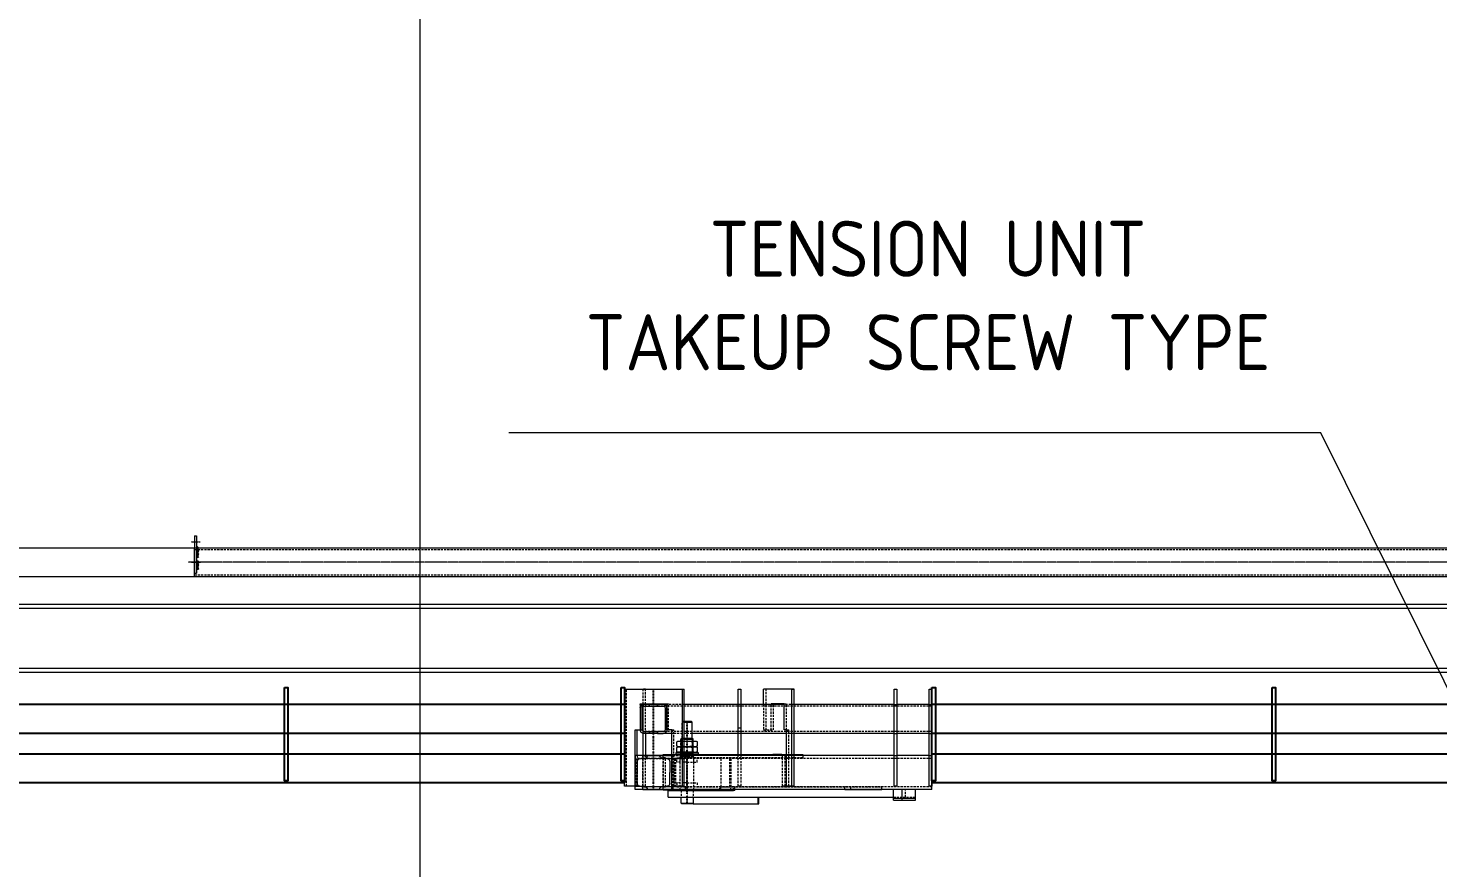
# Model space of a CAD drawing. Header units: inches. Extents: x 702888 to 852715, y 9845 to 271320.
# Drawn here: x 739677 to 743822, y 92743 to 95213 of the extents above; entities that cross this region are included whole.
import ezdxf

# ---------------------------------------------------------------- set-up
doc = ezdxf.new("R2010")
doc.units = ezdxf.units.IN
doc.header["$MEASUREMENT"] = 0
doc.header["$PDMODE"] = 34
for name, pattern in [('CENTER2', [1.125, 0.75, -0.125, 0.125, -0.125]), ('DASHDOT', [1, 0.5, -0.25, 0, -0.25]), ('GESTRICHELT2', [9.525, 6.35, -3.175]), ('MITTE2', [725.805, 483.87, -80.645, 80.645, -80.645]), ('VERDECKT', [9.525, 6.35, -3.175])]:
    doc.linetypes.add(name, pattern=pattern)
doc.layers.get('0').update_dxf_attribs({"lineweight": 5})
doc.layers.get('Defpoints').update_dxf_attribs({"lineweight": 5})
for name, color, linetype in [('ACHSEN', 1, 'DASHDOT'), ('Conveyor_PF 1', 30, 'Continuous'), ('DÜNN', 1, 'Continuous'), ('MOTOR', 140, 'GESTRICHELT2')]:
    doc.layers.add(name, color=color, linetype=linetype)
for name, color, linetype, lineweight in [('CENTRE LINE', 1, 'CENTER2', 15), ('chain', 2, 'Continuous', 5), ('MITTE', 1, 'MITTE2', 0), ('UNSICHTBAR', 1, 'GESTRICHELT2', 0), ('VERBINDUNGSELEMENTE', 5, 'Continuous', 0), ('VOLLINIE', 7, 'Continuous', 0)]:
    doc.layers.add(name, color=color, linetype=linetype, lineweight=lineweight)
doc.dimstyles.new('D1', dxfattribs={"dimscale": 66, "dimtxt": 2.5, "dimasz": 2.5, "dimexe": 1, "dimexo": 1, "dimgap": 1.25, "dimtad": 1, "dimdec": 0, "dimdsep": 46, "dimtxsty": 'Standard', "dimblk": 'OPEN30', "dimcen": 2.5, "dimclrd": 150, "dimclre": 150, "dimclrt": 140, "dimadec": 0, "dimazin": 0, "dimtfac": 1, "dimtdec": 0, "dimtmove": 0, "dimatfit": 3, "dimfxl": 1, "dimtfill": 1, "dimlwd": 13, "dimlwe": 13, "dimarcsym": 0})

# ---------------------------------------------------------------- blocks, each defined once
blk = doc.blocks.new('WH')
at = {"layer": 'MITTE'}
blk.add_line((-130, -102.5), (-130, 2.5), dxfattribs=at)
at = {"layer": 'UNSICHTBAR'}
for p, q in [((-470, 0), (-470, -7.5)), ((-408.8, 2.5), (-381.6, 2.5)), ((-150, -19.5), (-150, 2.5)), ((-124.2, -8.5), (-124.2, 0)), ((-60, 0), (-124.2, 0)), ((-110, -19.5), (-110, 2.5)), ((-88.8, -100), (-88.8, 0)), ((-60, -100), (-60, 0)), ((-12.4, -8.5), (-12.4, 0)), ((0, -100), (0, 0)), ((-470, -7.5), (-130, -7.5)), ((-259.9, -92.5), (-259.9, -7.5)), ((-255.7, -92.5), (-255.7, -7.5)), ((-230, -92.5), (-230, -7.5)), ((-160, -19.5), (-160, -7.5)), ((-130, -19.5), (-160, -19.5)), ((-60, -8.5), (-124.2, -8.5)), ((-97.3, -92.5), (-97.3, -7.5)), ((-93, -92.5), (-93, -7.5)), ((0, -8.5), (-60, -8.5)), ((0, -8.5), (18.7, -8.5)), ((18.7, -91.5), (18.7, -8.5)), ((-130, -80.5), (-160, -80.5)), ((-160, -80.5), (-160, -92.5)), ((-150, -102.5), (-150, -80.5)), ((-130, -80.5), (-100, -80.5)), ((-110, -102.5), (-110, -80.5)), ((-100, -80.5), (-100, -92.5)), ((-100, -92.5), (-270, -92.5)), ((-270, -100), (-270, -92.5)), ((-270, -100), (-270, -102.5)), ((-266.1, -102.5), (-270, -102.5)), ((-266.7, -102.5), (-266.7, -92.5)), ((-229.5, -100), (-229.5, -92.5)), ((-229.5, -102.5), (-229.5, -100)), ((-124.2, -91.5), (-124.2, -100)), ((-60, -91.5), (-124.2, -91.5)), ((-60, -100), (-124.2, -100)), ((0, -91.5), (-60, -91.5)), ((-12.4, -100), (-12.4, -91.5)), ((0, -91.5), (18.7, -91.5))]:
    blk.add_line(p, q, dxfattribs=at)
blk.add_lwpolyline([(-130, -19.5), (-100, -19.5), (-100, -7.5), (-160, -7.5)], dxfattribs=at)
blk.add_lwpolyline([(-60, -92.5), (-66, -92.5), (-66, -7.5), (-60, -7.5)], close=True, dxfattribs=at)
at = {"layer": 'VOLLINIE'}
for p, q in [((-408.8, 2.5), (-470, 2.5)), ((-470, 2.5), (-470, 0)), ((-60, 2.5), (-381.6, 2.5)), ((-60, 0), (-60, 2.5)), ((0, 0), (-60, 0)), ((0, 0), (22.9, 0)), ((22.9, -100), (22.9, 0)), ((-266.1, -102.5), (-60, -102.5)), ((0, -100), (-60, -100)), ((-60, -102.5), (-60, -100)), ((0, -100), (22.9, -100))]:
    blk.add_line(p, q, dxfattribs=at)
blk = doc.blocks.new('WZ')
at = {"layer": 'ACHSEN'}
blk.add_line((0, -39.5), (0, 203), dxfattribs=at)
at = {"layer": 'DÜNN'}
for p, q in [((-16.5, 108), (-16.5, 152.5)), ((16.5, 108), (16.5, 152.5))]:
    blk.add_line(p, q, dxfattribs=at)
at = {"layer": 'UNSICHTBAR'}
for p, q in [((8.3, 203), (13, 203)), ((8.3, 201), (15, 201)), ((13, 203), (15, 201)), ((15, 153), (15, 201)), ((8.3, 153), (16, 153)), ((8.3, 151), (18, 151)), ((16, 153), (18, 151)), ((18, 105.5), (18, 151)), ((-18.5, 99), (-20, 97.5)), ((20, 97.5), (-20, 97.5)), ((-20, 0), (-20, 97.5)), ((-18.5, 99), (18.5, 99)), ((-18, 105.5), (-18, 99)), ((-18, 99), (18, 99)), ((8.3, 108), (18, 108)), ((18, 105.5), (18, 99)), ((18.5, 99), (20, 97.5)), ((20, 0), (20, 97.5)), ((-642, -19.5), (-642, 2.5)), ((-572.5, 2.5), (-572.5, 10.5)), ((-96.1, 10.5), (-572.5, 10.5)), ((-481.7, 2.5), (-481.7, 10.5)), ((-464.1, 2.5), (-464.1, 10.5)), ((-136.1, 0), (-136.1, 10.5)), ((-128.4, 0), (-128.4, 10.5)), ((-96.1, 0), (-96.1, 10.5)), ((-17.5, 0), (-17.5, -19.5)), ((17.5, 0), (17.5, -19.5)), ((-607, -19.5), (-671.9, -19.5))]:
    blk.add_line(p, q, dxfattribs=at)
at = {"layer": 'VOLLINIE'}
for p, q in [((-13, 203), (-15, 201)), ((8.3, 201), (-15, 201)), ((-15, 153), (-15, 201)), ((-13, 203), (8.3, 203)), ((-16, 153), (-18, 151)), ((8.3, 151), (-18, 151)), ((-18, 105.5), (-18, 151)), ((-16, 153), (8.3, 153)), ((-18, 108), (8.3, 108)), ((-671.9, 2.5), (-572.5, 2.5)), ((-671.9, -19.5), (-671.9, 2.5)), ((-481.7, 2.5), (-572.5, 2.5)), ((-464.1, 2.5), (-481.7, 2.5)), ((-96.1, 0), (-136.1, 0)), ((56, 0), (-96.1, 0)), ((20, 0), (-20, 0)), ((56, -19.5), (56, 0)), ((-17.5, -19.5), (-607, -19.5)), ((-210.9, -39.5), (-210.9, -19.5)), ((-17.5, -39.5), (-210.9, -39.5)), ((-209.3, -39.5), (-209.3, -19.5)), ((56, -19.5), (-17.5, -19.5)), ((-17.5, -19.5), (-17.5, -37.5)), ((-17.5, -19.5), (-15.8, -19.5)), ((-17.5, -37.5), (-15.5, -39.5)), ((17.5, -37.5), (-17.5, -37.5)), ((-17.5, -37.5), (-17.5, -39.5)), ((-15.5, -39.5), (15.5, -39.5)), ((15.5, -39.5), (17.5, -37.5)), ((17.5, -37.5), (17.5, -19.5))]:
    blk.add_line(p, q, dxfattribs=at)
blk = doc.blocks.new('A$CF170')
at = {"layer": 'VERBINDUNGSELEMENTE'}
for p, q in [((0.1, 2), (0.1, 14.7)), ((4.7, 0.1), (4.7, 0.1)), ((53.7, 16.6), (7.2, 16.6)), ((53.7, 0.1), (7.2, 0.1)), ((14.3, 2), (14.3, 14.7)), ((46.6, 2), (46.6, 14.7)), ((60.9, 1.9), (60.9, 14.8))]:
    blk.add_line(p, q, dxfattribs=at)
for centre, radius, start, end in [((7.2, 2.2), 14.4, 60.4429, 119.5907), ((7.2, 14.5), 14.4, 240.4146, 299.5518), ((30.5, -53.9), 70.5, 76.7499, 103.2501), ((30.5, 73.1), 72.9, 257.2008, 282.7992), ((53.8, 1.9), 14.7, 61.4998, 119.223), ((53.8, 15.6), 15.4, 242.0659, 297.2113)]:
    blk.add_arc(centre, radius, start, end, dxfattribs=at)
blk = doc.blocks.new('465U5U')
at = {"layer": 'ACHSEN'}
blk.add_line((743371.9, 92713.6), (743371.9, 93008.6), dxfattribs=at)
at = {"layer": 'UNSICHTBAR'}
for p, q in [((743041.1, 92888.6), (743041.1, 93008.6)), ((743451.1, 92723.6), (743451.1, 93008.6)), ((742561.1, 92963.6), (742553.1, 92963.6)), ((742553.1, 92958.6), (743403.1, 92958.6)), ((742664.5, 92963.6), (742656.5, 92963.6)), ((742958.4, 92963.6), (742988, 92963.6)), ((742981.1, 92888.6), (742981.1, 92965.6)), ((742988, 92965.6), (742981.1, 92965.6)), ((743019, 92888.6), (743019, 92963.6)), ((743025.9, 92888.6), (743025.9, 92963.6)), ((743048, 92963.6), (743048, 92888.6)), ((743115.1, 92963.6), (743123.1, 92963.6)), ((743281.4, 92963.6), (743333.1, 92963.6)), ((743327.4, 92888.6), (743327.4, 92965.6)), ((743333.1, 92965.6), (743327.4, 92965.6)), ((743376.9, 92963.6), (743403.1, 92963.6)), ((743403.1, 92963.6), (743403.1, 92878.6)), ((743405.2, 92888.6), (743405.2, 92963.6)), ((742553.1, 92883.6), (743403.1, 92883.6)), ((742561.1, 92878.6), (742553.1, 92878.6)), ((742664.5, 92878.6), (742656.5, 92878.6)), ((742958.4, 92878.6), (742980.6, 92878.6)), ((742973.7, 92723.6), (742973.7, 92888.6)), ((742980.6, 92888.6), (742973.7, 92888.6)), ((743048, 92888.6), (743019, 92888.6)), ((743115.1, 92893.6), (743123.1, 92893.6)), ((743115.1, 92878.6), (743123.1, 92878.6)), ((743258.1, 92878.6), (743317.8, 92878.6)), ((743312.2, 92723.6), (743312.2, 92888.6)), ((743317.8, 92888.6), (743312.2, 92888.6)), ((743386.4, 92878.6), (743403.1, 92878.6)), ((743410.8, 92888.6), (743405.2, 92888.6)), ((742561.1, 92813.6), (742553.1, 92813.6)), ((742664.5, 92813.6), (742656.5, 92813.6)), ((742957.8, 92723.6), (742957.8, 92813.6)), ((742957.8, 92813.6), (742992.6, 92813.6)), ((742965.3, 92723.6), (742965.3, 92813.6)), ((742985.1, 92723.6), (742985.1, 92813.6)), ((742992.6, 92723.6), (742992.6, 92813.6)), ((743115.1, 92816.1), (743115.1, 92723.6)), ((743123.1, 92723.6), (743123.1, 92816.1)), ((743420.4, 92813.6), (743420.4, 92723.6)), ((743426, 92813.6), (743426, 92723.6)), ((742553.1, 92805.1), (743403.1, 92805.1)), ((742553.1, 92721.6), (743403.1, 92721.6)), ((742957.8, 92723.6), (742992.6, 92723.6)), ((743115.1, 92723.6), (743123.1, 92723.6)), ((743426, 92723.6), (743420.4, 92723.6))]:
    blk.add_line(p, q, dxfattribs=at)
for points in [[(743395.1, 92878.6), (743395.1, 93008.6), (743403.1, 93008.6), (743403.1, 92878.6)], [(743403.1, 92813.6), (743403.1, 92723.6), (743395.1, 92723.6), (743395.1, 92813.6)]]:
    blk.add_lwpolyline(points, dxfattribs=at)
at = {"layer": 'VERBINDUNGSELEMENTE'}
blk.add_lwpolyline([(743240.5, 92816.1), (743305.7, 92816.1), (743305.7, 92822.7), (743240.5, 92822.7)], close=True, dxfattribs=at)
at = {"layer": 'VOLLINIE'}
for p, q in [((742958.4, 92723.6), (742958.4, 93008.6)), ((742965.3, 93008.6), (742958.4, 93008.6)), ((742958.4, 93008.6), (743048, 93008.6)), ((742965.3, 92723.6), (742965.3, 93008.6)), ((743048, 92963.6), (743048, 93008.6)), ((743123.1, 93008.6), (743115.1, 93008.6)), ((743115.1, 93008.6), (743115.1, 92816.1)), ((743123.1, 92816.1), (743123.1, 93008.6)), ((743281.4, 92723.6), (743281.4, 93008.6)), ((743456.8, 93008.6), (743281.4, 93008.6)), ((743287.1, 92723.6), (743287.1, 93008.6)), ((743456.8, 92723.6), (743456.8, 93008.6)), ((742561.1, 92963.6), (742656.5, 92963.6)), ((742664.5, 92963.6), (742958.4, 92963.6)), ((742988, 92888.6), (742988, 92965.6)), ((742988, 92965.6), (743025.9, 92965.6)), ((742988, 92963.6), (743015.1, 92963.6)), ((742988, 92963.6), (743115.1, 92963.6)), ((743019, 92963.6), (743019, 92965.6)), ((743025.9, 92963.6), (743025.9, 92965.6)), ((743123.1, 92963.6), (743281.4, 92963.6)), ((743333.1, 92888.6), (743333.1, 92965.6)), ((743410.8, 92965.6), (743333.1, 92965.6)), ((743333.1, 92963.6), (743410.8, 92963.6)), ((743333.1, 92953.6), (743333.1, 92888.6)), ((743338.1, 92953.6), (743338.1, 92888.6)), ((743343.1, 92963.6), (743360.6, 92963.6)), ((743360.6, 92958.6), (743343.1, 92958.6)), ((743360.6, 92958.6), (743360.6, 92963.6)), ((743360.6, 92963.6), (743360.6, 92958.6)), ((743383.3, 92958.6), (743360.6, 92958.6)), ((743383.3, 92958.6), (743383.3, 92963.6)), ((743383.3, 92963.6), (743400.8, 92963.6)), ((743383.3, 92963.6), (743383.3, 92958.6)), ((743400.8, 92958.6), (743383.3, 92958.6)), ((743405.2, 92963.6), (743405.2, 92965.6)), ((743405.8, 92953.6), (743405.8, 92888.6)), ((743410.8, 92963.6), (743410.8, 92965.6)), ((743410.8, 92963.6), (743410.8, 92888.6)), ((743410.8, 92953.6), (743410.8, 92888.6)), ((742561.1, 92878.6), (742656.5, 92878.6)), ((742664.5, 92878.6), (742958.4, 92878.6)), ((742980.6, 92723.6), (742980.6, 92888.6)), ((742980.6, 92888.6), (742988, 92888.6)), ((742980.6, 92878.6), (743015.1, 92878.6)), ((742980.6, 92878.6), (743115.1, 92878.6)), ((743123.1, 92878.6), (743258.1, 92878.6)), ((743317.8, 92713.6), (743317.8, 92888.6)), ((743317.8, 92888.6), (743333.1, 92888.6)), ((743317.8, 92878.6), (743386.4, 92878.6)), ((743341.1, 92884), (743344, 92883.5)), ((743343.1, 92883.6), (743360.6, 92883.6)), ((743360.6, 92878.6), (743343.1, 92878.6)), ((743360.6, 92878.6), (743360.6, 92883.6)), ((743360.6, 92883.6), (743360.6, 92878.6)), ((743383.3, 92883.6), (743360.6, 92883.6)), ((743383.3, 92878.6), (743383.3, 92883.6)), ((743400.8, 92883.6), (743383.3, 92883.6)), ((743383.3, 92883.6), (743383.3, 92878.6)), ((743383.3, 92878.6), (743400.8, 92878.6)), ((743395.1, 92878.6), (743395.1, 92813.6)), ((743403.1, 92878.6), (743403.1, 92813.6)), ((743426, 92888.6), (743410.8, 92888.6)), ((743420.4, 92813.6), (743420.4, 92888.6)), ((743426, 92813.6), (743426, 92888.6)), ((742553.1, 92713.6), (742553.1, 92813.6)), ((742561.1, 92813.6), (742656.5, 92813.6)), ((742664.5, 92813.6), (742958.4, 92813.6)), ((742980.6, 92813.6), (743281.4, 92813.6)), ((742994.4, 92816.1), (743021.5, 92816.1)), ((743317.8, 92813.6), (743403.1, 92813.6)), ((742553.1, 92713.6), (743403.1, 92713.6)), ((742601.1, 92682.1), (742601.1, 92713.1)), ((742666.1, 92688.1), (742601.2, 92688.1)), ((742641.1, 92682.1), (742641.1, 92713.1)), ((742666.1, 92682.1), (742666.1, 92713.1)), ((742980.6, 92723.6), (742958.4, 92723.6)), ((743281.4, 92723.6), (743317.8, 92723.6)), ((743426, 92723.6), (743456.8, 92723.6)), ((742666.1, 92682.1), (742601.1, 92682.1))]:
    blk.add_line(p, q, dxfattribs=at)
at = {"layer": 'VOLLINIE', "linetype": 'ByBlock'}
for p, q in [((743353.2, 92813.6), (743317.8, 92813.6)), ((743317.8, 92813.6), (743317.8, 92763.6)), ((743353.2, 92813.6), (743353.2, 92811.2)), ((743390.7, 92813.6), (743426, 92813.6)), ((743390.7, 92813.6), (743390.7, 92811.2)), ((743426, 92813.6), (743426, 92763.6)), ((743323.8, 92795.7), (743323.8, 92763.6)), ((743331, 92804.1), (743349.1, 92806.7)), ((743412.9, 92804.1), (743394.8, 92806.7)), ((743420, 92795.7), (743420, 92763.6)), ((743323.8, 92731.4), (743323.8, 92763.6)), ((743420, 92731.4), (743420, 92763.6)), ((743426, 92713.6), (743426, 92763.6)), ((743319.3, 92713.6), (743283.9, 92713.6)), ((743331, 92723), (743349.1, 92720.4)), ((743353.2, 92713.6), (743353.2, 92715.9)), ((743390.7, 92713.6), (743390.7, 92715.9)), ((743390.7, 92713.6), (743426, 92713.6)), ((743412.9, 92723), (743394.8, 92720.4))]:
    blk.add_line(p, q, dxfattribs=at)
at = {"layer": 'VOLLINIE'}
for points in [[(742553.1, 92723.6), (742561.1, 92723.6), (742561.1, 93008.6), (742553.1, 93008.6)], [(742656.5, 92723.6), (742664.5, 92723.6), (742664.5, 93008.6), (742656.5, 93008.6)]]:
    blk.add_lwpolyline(points, close=True, dxfattribs=at)
for centre, radius, start, end in [((743343.1, 92953.6), 10, 90, 180), ((743343.1, 92953.6), 5, 90, 180), ((743400.8, 92953.6), 10, 0, 90), ((743400.8, 92953.6), 5, 0, 90), ((743343.1, 92888.6), 10, 180, 270), ((743343.1, 92888.6), 5, 180, 270), ((743400.8, 92888.6), 5, 270, 0), ((743400.8, 92888.6), 10, 270, 0)]:
    blk.add_arc(centre, radius, start, end, dxfattribs=at)
at = {"layer": 'VOLLINIE', "linetype": 'ByBlock'}
for centre, radius, start, end in [((743348.7, 92811.2), 4.5, 274.573, 0), ((743395.2, 92811.2), 4.5, 180, 265.427), ((743332.3, 92795.7), 8.5, 90, 180), ((743411.5, 92795.7), 8.5, 0, 90), ((743332.3, 92731.4), 8.5, 180, 270), ((743411.5, 92731.4), 8.5, 270, 0), ((743348.7, 92715.9), 4.5, 0, 85.427), ((743395.2, 92715.9), 4.5, 94.573, 180)]:
    blk.add_arc(centre, radius, start, end, dxfattribs=at)
at = {"layer": 'MOTOR'}
blk.add_blockref('WH', (743403.1, 92813.6), dxfattribs=at)
at = {"layer": 'VOLLINIE'}
for name, p in [('WZ', (743273.1, 92710.6)), ('A$CF170', (743242.6, 92839.1)), ('A$CF170', (743242.6, 92822.6))]:
    blk.add_blockref(name, p, dxfattribs=at)
blk = doc.blocks.new('A$C67e8cd4e')
at = {"layer": 'Conveyor_PF 1'}
for p, q in [((6000, 229.9, 29355.5), (0, 229.9, 29355.5)), ((6000, 144.9, 29355.5), (0, 144.9, 29355.5)), ((0, 85), (6000, 85)), ((0, 0), (6000, 0)), ((6000, 4.9), (6000, 0))]:
    blk.add_line(p, q, dxfattribs=at)
for points in [[(5000, 279.9), (5010, 279.9), (5010, 4.9), (5000, 4.9)], [(5990, 279.9), (6000, 279.9), (6000, 4.9), (5990, 4.9)]]:
    blk.add_lwpolyline(points, close=True, dxfattribs=at)
blk = doc.blocks.new('Y56U56')
at = {"layer": 'Conveyor_PF 1'}
for p, q in [((747650, 93223.9, 29355.5), (742334.4, 93223.9, 58711)), ((747650, 93138.9, 29355.5), (742334.4, 93138.9, 58711)), ((742334.4, 93079, 29355.5), (747650, 93079)), ((742334.4, 92998.9, 29355.5), (742334.4, 92994, 29355.5)), ((742334.4, 92994, 29355.5), (747650, 92994))]:
    blk.add_line(p, q, dxfattribs=at)
at = {"layer": 'Conveyor_PF 1', "elevation": 29355.5}
for points in [[(742334.4, 93273.9), (742344.4, 93273.9), (742344.4, 92998.9), (742334.4, 92998.9)], [(743334.4, 93273.9), (743344.4, 93273.9), (743344.4, 92998.9), (743334.4, 92998.9)]]:
    blk.add_lwpolyline(points, close=True, dxfattribs=at)
blk = doc.blocks.new('_Open30')
at = {"color": 0, "linetype": 'ByBlock', "lineweight": -2}
for p, q in [((-1, 0.268), (0, 0)), ((0, 0), (-1, -0.268)), ((0, 0), (-1, 0))]:
    blk.add_line(p, q, dxfattribs=at)
blk = doc.blocks.new('*D218')
at = {"color": 150, "lineweight": 13, "transparency": 16777216}
for p, q in [((743895.4, 96106.5), (743180.4, 96106.5)), ((743180.4, 96106.5), (743180.4, 95776.5)), ((743895.4, 95776.5), (743895.4, 96106.5)), ((740829.1, 91404.6), (740829.1, 95760)), ((743180.4, 95776.5), (743895.4, 95776.5)), ((746246.7, 95493.7), (746246.7, 95760)), ((746081.7, 95694), (740994.1, 95694))]:
    blk.add_line(p, q, dxfattribs=at)
at = {"layer": 'Defpoints', "color": 0, "transparency": 16777216}
for p in [(740829.1, 95694), (746246.7, 95427.7), (740829.1, 91338.6)]:
    blk.add_point(p, dxfattribs=at)
at = {"color": 150, "lineweight": 13, "transparency": 16777216, "xscale": 165, "yscale": 165, "zscale": 165, "rotation": 180}
blk.add_blockref('_Open30', (740829.1, 95694), dxfattribs=at)
at = {"color": 150, "lineweight": 13, "transparency": 16777216, "xscale": 165, "yscale": 165, "zscale": 165}
blk.add_blockref('_Open30', (746246.7, 95694), dxfattribs=at)
at = {"color": 140, "transparency": 16777216, "insert": (743537.9, 95941.5), "char_height": 165, "attachment_point": 5, "bg_fill": 3, "box_fill_scale": 1.25, "bg_fill_color": 256, "bg_fill_true_color": 13158600, "bg_fill_transparency": 0}
blk.add_mtext('5418', dxfattribs=at)
blk = doc.blocks.new('t5t5')
at = {"color": 3}
for p, q in [((728637, 93519), (758818, 93519, -29355.5)), ((728637, 93507.2), (758818, 93507.2, -29355.5)), ((728637, 93330.8), (758818, 93330.8, -29355.5)), ((728637, 93319), (758818, 93319, -29355.5))]:
    blk.add_line(p, q, dxfattribs=at)
blk = doc.blocks.new('45j5jjk')
at = {"layer": 'CENTRE LINE'}
for p, q in [((751634.6, 95125.1), (751607.6, 95125.1)), ((751634.6, 95065.1), (751607, 95065.1))]:
    blk.add_line(p, q, dxfattribs=at)
at = {"layer": 'DÜNN'}
for centre, start, end in [((751615, 95109.2), 220.414, 273.693), ((751615, 95105.9), 220.414, 273.693), ((751615, 95102.7), 220.414, 273.693), ((751615, 95099.4), 220.414, 273.693), ((751615, 95096.2), 220.414, 273.693), ((751615.4, 95109.2), 266.307, 319.586), ((751615.4, 95105.9), 266.307, 319.586), ((751615.4, 95102.7), 266.307, 319.586), ((751615.4, 95099.4), 266.307, 319.586), ((751615.4, 95096.2), 266.307, 319.586), ((751615, 95092.9), 220.414, 273.693), ((751615, 95089.7), 220.414, 273.693), ((751615, 95086.4), 220.414, 273.693), ((751615, 95083.2), 220.414, 273.693), ((751615, 95070.2), 220.414, 273.693), ((751615, 95067), 220.414, 273.693), ((751615, 95063.7), 220.414, 273.693), ((751615, 95060.5), 220.414, 273.693), ((751615, 95057.2), 220.414, 273.693), ((751615, 95054), 220.414, 273.693), ((751615.4, 95092.9), 266.307, 319.586), ((751615.4, 95089.7), 266.307, 319.586), ((751615.4, 95086.4), 266.307, 319.586), ((751615.4, 95083.2), 266.307, 319.586), ((751615.4, 95070.2), 266.307, 319.586), ((751615.4, 95067), 266.307, 319.586), ((751615.4, 95063.7), 266.307, 319.586), ((751615.4, 95060.5), 266.307, 319.586), ((751615.4, 95057.2), 266.307, 319.586), ((751615.4, 95054), 266.307, 319.586), ((751615, 95050.7), 220.414, 273.693), ((751615, 95047.5), 220.414, 273.693), ((751615.4, 95050.7), 266.307, 319.586), ((751615.4, 95047.5), 266.307, 319.586)]:
    blk.add_arc(centre, 3.33, start, end, dxfattribs=at)
at = {"layer": 'VOLLINIE'}
for p, q in [((751624.1, 95142.6), (751618.1, 95142.6)), ((751618.1, 95142.6), (751618.1, 95032.6)), ((751624.1, 95142.6), (751624.1, 95032.6)), ((751624.1, 95032.6), (751618.1, 95032.6))]:
    blk.add_line(p, q, dxfattribs=at)
blk.add_solid([(751618.1, 95107.6), (751610.8, 95107.8), (751618.1, 95114.7), (751610.8, 95107.8)], dxfattribs=at)
blk = doc.blocks.new('46j557k')
at = {"color": 251, "linetype": 'VERDECKT', "true_color": 0x636466}
for p, q in [((738695.6, 94940.9, 29355.5), (742810.7, 94940.9, 29355.5)), ((738695.6, 94865.9, 29355.5), (742810.7, 94865.9, 29355.5))]:
    blk.add_line(p, q, dxfattribs=at)
at = {"layer": 'CENTRE LINE'}
blk.add_line((742821.2, 94903.4, 29355.5), (738676.9, 94903.4, 29355.5), dxfattribs=at)
at = {"layer": 'VOLLINIE'}
for p, q in [((738695.6, 94945.9, 29355.5), (742810.7, 94945.9, 29355.5)), ((738695.6, 94860.9, 29355.5), (738695.6, 94945.9, 29355.5)), ((738695.6, 94860.9, 29355.5), (742810.7, 94860.9, 29355.5))]:
    blk.add_line(p, q, dxfattribs=at)
at = {"xscale": -1}
blk.add_blockref('45j5jjk', (1490319.7, -161.7, 29355.5), dxfattribs=at)

msp = doc.modelspace()

# ---------------------------------------------------------------- linework, layer by layer
for p, q in [((739195.425, 93684.888, 29355.497), (740166.157, 93684.845)), ((739195.425, 93599.888, 29355.497), (740166.157, 93599.845))]:
    msp.add_line(p, q)

# ---------------------------------------------------------------- block references
at = {"xscale": -1}
msp.add_blockref('465U5U', (1484887.477, 260.334, 29355.497), dxfattribs=at)
msp.add_blockref('Y56U56', (0, 0))
at = {"layer": 'chain', "color": 1}
msp.add_blockref('A$C67e8cd4e', (735430.682, 92994.033), dxfattribs=at)

# ---------------------------------------------------------------- next in the draw order: dimensions: what is measured, and where the dimension line sits
dim = msp.add_linear_dim(base=(740829.068, 95694.006), p1=(746246.712, 95427.66), p2=(740829.068, 91338.6), dimstyle='D1', override={"dimgap": -1.25, "dimtol": 0, "dimlim": 0})
dim.commit()
dim.dimension.update_dxf_attribs({"geometry": '*D218', "text_midpoint": (743537.89, 95941.506)})

# ---------------------------------------------------------------- next in the draw order: block references
for name, p in [('46j557k', (1470.542, -1261.054, -29355.497)), ('t5t5', (0, 0))]:
    msp.add_blockref(name, p)

# ---------------------------------------------------------------- next in the draw order: texts
at = {"color": 140, "insert": (742322.694, 94426.46), "char_height": 165, "attachment_point": 5, "bg_fill": 3, "box_fill_scale": 1.25, "bg_fill_color": 256, "bg_fill_true_color": 13158600, "bg_fill_transparency": 0}
msp.add_mtext('{\\Fisocp|c0;TENSION UNIT\\PTAKEUP SCREW TYPE}', dxfattribs=at)

# ---------------------------------------------------------------- next in the draw order: leaders
msp.add_leader([(744598.985, 91760.731), (743478.085, 94023.263), (741089.631, 94023.263)], dimstyle='D1', override={"dimgap": 1.25, "dimtad": 1})

doc.saveas('drawing.dxf')
